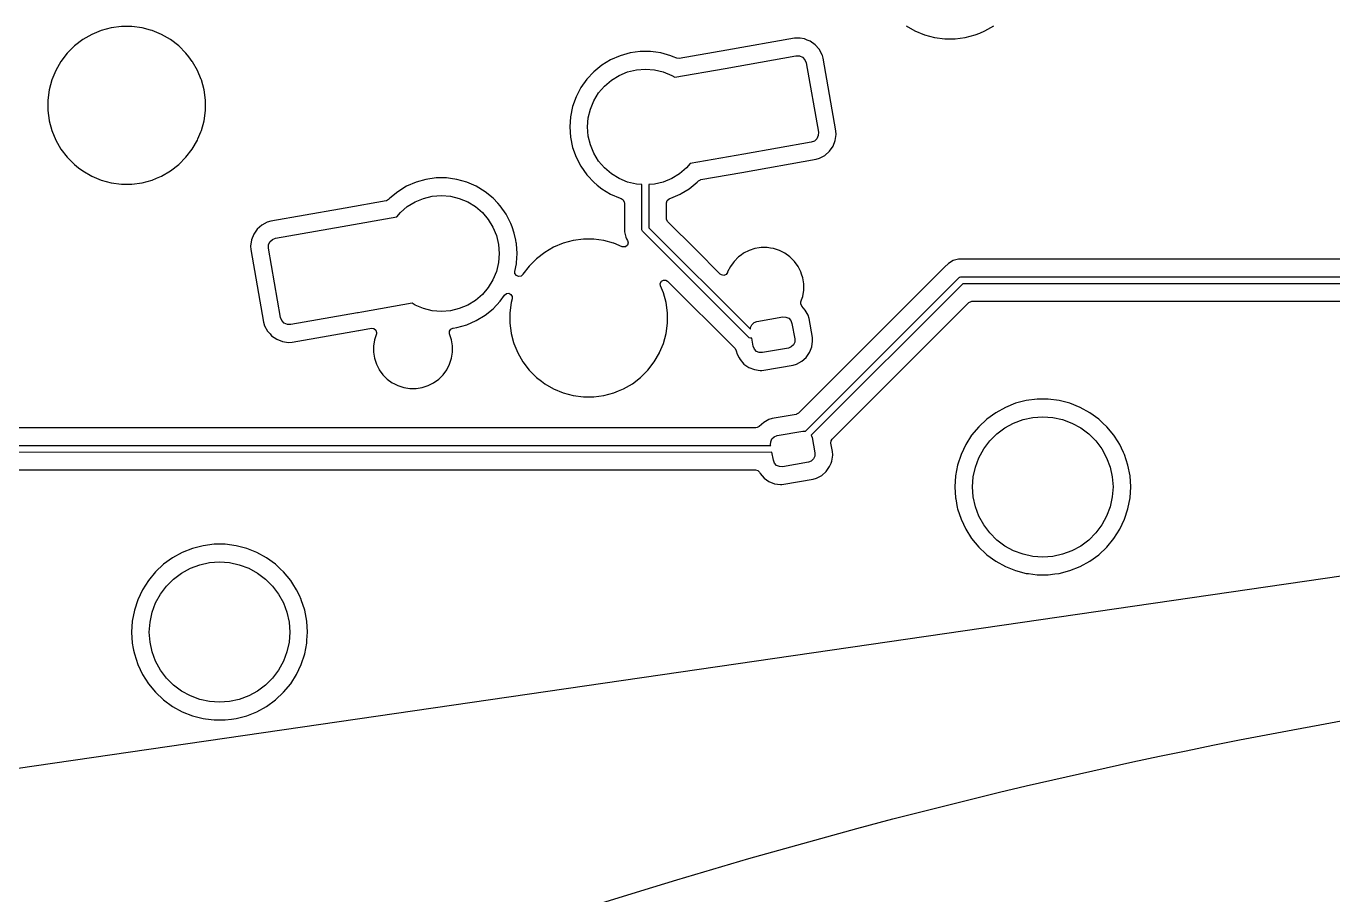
# Model space of a CAD drawing. Header units: millimetres. Extents: x 46 to 4458, y 59 to 1499.
# Drawn here: x 1877.33 to 1914.55, y 823.5 to 848.25 of the extents above; entities that cross this region are included whole.
import ezdxf

# ---------------------------------------------------------------- set-up
doc = ezdxf.new("R2010")
doc.units = ezdxf.units.MM
doc.layers.add('BLACK', color=7, linetype='Continuous')

msp = doc.modelspace()

# ---------------------------------------------------------------- linework, layer by layer
msp.add_spline([(1739.51188, 833.25441), (1780.27787, 825.93719), (1837.10984, 809.83915), (1902.0139, 825.65744), (1950.85196, 832.69492)], degree=3)
at = {"layer": 'BLACK', "linetype": 'Continuous'}
for p, q in [((1879.19281, 848.00776), (1878.93803, 847.86066)), ((1879.19283, 848.00777), (1879.19281, 848.00776)), ((1879.46463, 848.12035), (1879.19283, 848.00777)), ((1879.74883, 848.1965), (1879.46463, 848.12035)), ((1880.04051, 848.2349), (1879.74883, 848.1965)), ((1880.04052, 848.2349), (1880.04051, 848.2349)), ((1880.04051, 848.2349), (1880.04051, 848.2349)), ((1880.33473, 848.2349), (1880.04052, 848.2349)), ((1880.33474, 848.2349), (1880.33473, 848.2349)), ((1880.33473, 848.2349), (1880.33473, 848.2349)), ((1880.62642, 848.1965), (1880.33474, 848.2349)), ((1880.86344, 848.13299), (1880.62642, 848.1965)), ((1880.62642, 848.1965), (1880.62642, 848.1965)), ((1880.62642, 848.1965), (1880.62642, 848.1965)), ((1880.91062, 848.12035), (1880.86344, 848.13299)), ((1881.18242, 848.00777), (1880.91062, 848.12035)), ((1881.18243, 848.00776), (1881.18242, 848.00777)), ((1881.43721, 847.86066), (1881.18243, 848.00776)), ((1902.38877, 848.25534), (1902.64355, 848.10824)), ((1902.64355, 848.10824), (1902.64356, 848.10823)), ((1902.64356, 848.10823), (1902.91536, 847.99565)), ((1902.91536, 847.99565), (1902.91536, 847.99565)), ((1902.91536, 847.99565), (1902.91537, 847.99565)), ((1902.91537, 847.99565), (1903.19956, 847.9195)), ((1904.07716, 847.9195), (1904.36134, 847.99565)), ((1904.36134, 847.99565), (1904.48991, 848.0489)), ((1904.48991, 848.0489), (1904.63315, 848.10823)), ((1904.63315, 848.10823), (1904.63315, 848.10824)), ((1904.63315, 848.10824), (1904.63316, 848.10824)), ((1904.63316, 848.10824), (1904.88795, 848.25534)), ((1878.70461, 847.68155), (1878.49658, 847.47352)), ((1878.93802, 847.86065), (1878.70461, 847.68155)), ((1878.70461, 847.68155), (1878.70461, 847.68155)), ((1878.93803, 847.86066), (1878.93802, 847.86065)), ((1881.43722, 847.86066), (1881.43721, 847.86066)), ((1881.43721, 847.86066), (1881.43721, 847.86066)), ((1881.43723, 847.86065), (1881.43722, 847.86066)), ((1881.67063, 847.68155), (1881.43723, 847.86065)), ((1881.43723, 847.86065), (1881.43723, 847.86065)), ((1881.67064, 847.68155), (1881.67063, 847.68155)), ((1881.87867, 847.47352), (1881.67064, 847.68155)), ((1897.28518, 847.55879), (1895.93109, 847.32002)), ((1897.28519, 847.55879), (1897.28518, 847.55879)), ((1899.21651, 847.89933), (1897.28519, 847.55879)), ((1899.31956, 847.90684), (1899.21651, 847.89933)), ((1899.37081, 847.89933), (1899.31956, 847.90684)), ((1899.31956, 847.90684), (1899.31956, 847.90684)), ((1899.49315, 847.88141), (1899.37081, 847.89933)), ((1899.57683, 847.84817), (1899.49315, 847.88141)), ((1899.65619, 847.81664), (1899.57683, 847.84817)), ((1899.7999, 847.71601), (1899.65619, 847.81664)), ((1899.79991, 847.71601), (1899.7999, 847.71601)), ((1899.91654, 847.58495), (1899.79991, 847.71601)), ((1899.79991, 847.71601), (1899.79991, 847.71601)), ((1899.99981, 847.43053), (1899.91654, 847.58495)), ((1903.19956, 847.9195), (1903.49125, 847.8811)), ((1903.49125, 847.8811), (1903.49126, 847.8811)), ((1903.49126, 847.8811), (1903.78546, 847.8811)), ((1903.78546, 847.8811), (1904.07716, 847.9195)), ((1903.78546, 847.8811), (1903.78546, 847.8811)), ((1878.31746, 847.24009), (1878.17036, 846.98531)), ((1878.31747, 847.24011), (1878.31746, 847.24009)), ((1878.49657, 847.47351), (1878.31747, 847.24011)), ((1878.49658, 847.47352), (1878.49657, 847.47351)), ((1881.87867, 847.47351), (1881.87867, 847.47352)), ((1881.95516, 847.37383), (1881.87867, 847.47351)), ((1882.05778, 847.2401), (1881.95516, 847.37383)), ((1882.06702, 847.22409), (1882.05778, 847.2401)), ((1882.20488, 846.98531), (1882.06702, 847.22409)), ((1893.97405, 847.28616), (1893.72269, 847.1333)), ((1893.97406, 847.28617), (1893.97405, 847.28616)), ((1894.24389, 847.40337), (1893.97406, 847.28617)), ((1894.52717, 847.48274), (1894.24389, 847.40337)), ((1894.52718, 847.48274), (1894.52717, 847.48274)), ((1894.81864, 847.5228), (1894.52718, 847.48274)), ((1895.11283, 847.5228), (1894.81864, 847.5228)), ((1894.81864, 847.5228), (1894.81864, 847.5228)), ((1895.25856, 847.50277), (1895.11283, 847.5228)), ((1895.11283, 847.5228), (1895.11283, 847.5228)), ((1895.40429, 847.48274), (1895.25856, 847.50277)), ((1895.68758, 847.40337), (1895.40429, 847.48274)), ((1895.40429, 847.48274), (1895.40429, 847.48274)), ((1895.40429, 847.48274), (1895.40429, 847.48274)), ((1895.75558, 847.37383), (1895.68758, 847.40337)), ((1895.86022, 847.32838), (1895.75558, 847.37383)), ((1895.86165, 847.32777), (1895.86022, 847.32838)), ((1895.93109, 847.32002), (1895.86165, 847.32777)), ((1897.23531, 847.04177), (1899.25417, 847.39775)), ((1899.25417, 847.39775), (1899.35169, 847.39562)), ((1899.35169, 847.39562), (1899.44098, 847.35634)), ((1899.44098, 847.35634), (1899.50843, 847.28588)), ((1899.50843, 847.28588), (1899.54378, 847.19496)), ((1899.54378, 847.19496), (1899.89108, 845.22535)), ((1899.99981, 847.43052), (1899.99981, 847.43053)), ((1900.00556, 847.41024), (1899.99981, 847.43052)), ((1899.99981, 847.43052), (1899.99981, 847.43052)), ((1900.02799, 847.33112), (1900.00556, 847.41024)), ((1900.39266, 845.26301), (1900.02799, 847.33112)), ((1878.17036, 846.9853), (1878.05777, 846.7135)), ((1878.17036, 846.98531), (1878.17036, 846.9853)), ((1882.20489, 846.9853), (1882.20488, 846.98531)), ((1882.31322, 846.72375), (1882.20489, 846.9853)), ((1893.49448, 846.94764), (1893.29367, 846.73263)), ((1893.72269, 847.1333), (1893.49448, 846.94764)), ((1893.99589, 846.70718), (1894.21665, 846.84246)), ((1894.21665, 846.84246), (1894.45586, 846.94155)), ((1894.45586, 846.94155), (1894.70762, 847.00199)), ((1894.70762, 847.00199), (1894.96573, 847.0223)), ((1894.96573, 847.0223), (1895.22385, 847.00199)), ((1895.22385, 847.00199), (1895.47561, 846.94155)), ((1895.47561, 846.94155), (1895.71482, 846.84246)), ((1895.71482, 846.84246), (1895.802, 846.78904)), ((1895.802, 846.78904), (1897.23531, 847.04177)), ((1897.23531, 847.04177), (1897.23531, 847.04177)), ((1878.05777, 846.7135), (1877.98162, 846.4293)), ((1882.31747, 846.71349), (1882.31322, 846.72375)), ((1882.39362, 846.4293), (1882.31747, 846.71349)), ((1893.12401, 846.49228), (1892.98866, 846.23107)), ((1893.12402, 846.49229), (1893.12401, 846.49228)), ((1893.29367, 846.73263), (1893.12402, 846.49229)), ((1893.63086, 846.34215), (1893.79901, 846.53903)), ((1893.79901, 846.53903), (1893.99589, 846.70718)), ((1877.98162, 846.4293), (1877.94322, 846.13762)), ((1877.94322, 846.13762), (1877.94322, 846.1376)), ((1877.94322, 846.1376), (1877.94322, 845.8434)), ((1882.43202, 846.13761), (1882.39362, 846.4293)), ((1882.43202, 845.8434), (1882.43202, 846.13761)), ((1892.98866, 846.23107), (1892.89014, 845.95386)), ((1893.39649, 845.88218), (1893.49557, 846.12139)), ((1893.49557, 846.12139), (1893.63086, 846.34215)), ((1877.94322, 845.8434), (1877.94322, 845.84339)), ((1877.94322, 845.84339), (1877.98116, 845.55521)), ((1882.39362, 845.5517), (1882.43202, 845.8434)), ((1892.89014, 845.95385), (1892.83029, 845.66582)), ((1892.89014, 845.95386), (1892.89014, 845.95385)), ((1893.33605, 845.63042), (1893.39649, 845.88218)), ((1877.98116, 845.55521), (1877.98162, 845.5517)), ((1877.98162, 845.5517), (1878.05629, 845.27305)), ((1882.31747, 845.26751), (1882.39362, 845.5517)), ((1892.83029, 845.66581), (1892.81021, 845.3723)), ((1892.81021, 845.3723), (1892.83029, 845.07879)), ((1892.83029, 845.66582), (1892.83029, 845.66581)), ((1893.31573, 845.3723), (1893.33605, 845.63042)), ((1893.33605, 845.11419), (1893.31573, 845.3723)), ((1878.05629, 845.27305), (1878.05777, 845.26751)), ((1878.05777, 845.26751), (1878.17036, 844.99571)), ((1878.17036, 844.99571), (1878.17036, 844.99569)), ((1878.17036, 844.99569), (1878.31746, 844.74091)), ((1882.05778, 844.7409), (1882.20488, 844.9957)), ((1882.20488, 844.9957), (1882.21929, 845.03047)), ((1882.21929, 845.03047), (1882.30374, 845.23435)), ((1882.30374, 845.23435), (1882.31747, 845.26751)), ((1892.83029, 845.07879), (1892.83029, 845.07879)), ((1892.83029, 845.07879), (1892.89014, 844.79076)), ((1893.39649, 844.86242), (1893.33605, 845.11419)), ((1899.7792, 844.97109), (1899.68829, 844.93573)), ((1899.84967, 845.03854), (1899.7792, 844.97109)), ((1899.88895, 845.12783), (1899.84967, 845.03854)), ((1899.89108, 845.22535), (1899.88895, 845.12783)), ((1900.30997, 844.82332), (1900.37474, 844.98637)), ((1900.37474, 844.98637), (1900.40017, 845.15996)), ((1900.40017, 845.15996), (1900.39266, 845.26301)), ((1878.31746, 844.74091), (1878.31747, 844.7409)), ((1878.31747, 844.7409), (1878.49657, 844.50749)), ((1881.87867, 844.50749), (1882.05778, 844.7409)), ((1892.89014, 844.79076), (1892.89014, 844.79074)), ((1892.89014, 844.79074), (1892.98866, 844.51354)), ((1893.49557, 844.62322), (1893.39649, 844.86242)), ((1893.63086, 844.40246), (1893.49557, 844.62322)), ((1897.76792, 844.59712), (1896.2362, 844.32704)), ((1899.68829, 844.93573), (1897.76791, 844.59712)), ((1897.76791, 844.59712), (1897.76792, 844.59712)), ((1900.07828, 844.56298), (1900.20934, 844.67961)), ((1900.20934, 844.67961), (1900.30997, 844.82332)), ((1878.49657, 844.50749), (1878.49658, 844.50749)), ((1878.49658, 844.50749), (1878.70461, 844.29946)), ((1878.70461, 844.29946), (1878.70461, 844.29945)), ((1878.70461, 844.29945), (1878.81874, 844.21187)), ((1878.81874, 844.21187), (1878.93803, 844.12035)), ((1881.43722, 844.12035), (1881.67063, 844.29945)), ((1881.67063, 844.29945), (1881.87867, 844.50749)), ((1892.98866, 844.51354), (1892.98866, 844.51354)), ((1892.98866, 844.51354), (1892.9918, 844.50749)), ((1892.9918, 844.50749), (1893.12401, 844.25233)), ((1893.12401, 844.25233), (1893.12402, 844.25232)), ((1893.12402, 844.25232), (1893.29367, 844.01198)), ((1893.79901, 844.20558), (1893.63086, 844.40246)), ((1893.99589, 844.03742), (1893.79901, 844.20558)), ((1896.13246, 844.20558), (1895.93558, 844.03742)), ((1896.2362, 844.32704), (1896.13246, 844.20558)), ((1897.7071, 844.07817), (1899.82445, 844.45152)), ((1899.82445, 844.45152), (1899.92385, 844.47971)), ((1899.92385, 844.47971), (1900.07828, 844.56298)), ((1878.93803, 844.12035), (1878.93803, 844.12034)), ((1878.93803, 844.12034), (1879.19281, 843.97324)), ((1879.19281, 843.97324), (1879.19283, 843.97324)), ((1879.19283, 843.97324), (1879.46463, 843.86065)), ((1879.46463, 843.86065), (1879.46463, 843.86065)), ((1879.46463, 843.86065), (1879.46464, 843.86065)), ((1879.46464, 843.86065), (1879.74882, 843.7845)), ((1880.62642, 843.7845), (1880.91061, 843.86065)), ((1880.91061, 843.86065), (1881.03917, 843.9139)), ((1881.03917, 843.9139), (1881.18242, 843.97324)), ((1881.18242, 843.97324), (1881.18242, 843.97324)), ((1881.18242, 843.97324), (1881.18243, 843.97324)), ((1881.18243, 843.97324), (1881.43722, 844.12035)), ((1888.71471, 843.87866), (1888.43143, 843.79929)), ((1888.71472, 843.87866), (1888.71471, 843.87866)), ((1889.00617, 843.91872), (1888.71472, 843.87866)), ((1889.30037, 843.91872), (1889.00617, 843.91872)), ((1889.00617, 843.91872), (1889.00617, 843.91872)), ((1889.41048, 843.90359), (1889.30037, 843.91872)), ((1889.30037, 843.91872), (1889.30037, 843.91872)), ((1889.59183, 843.87866), (1889.41048, 843.90359)), ((1889.87512, 843.79929), (1889.59183, 843.87866)), ((1889.59183, 843.87866), (1889.59183, 843.87866)), ((1889.59183, 843.87866), (1889.59183, 843.87866)), ((1893.29367, 844.01198), (1893.31215, 843.99219)), ((1893.31215, 843.99219), (1893.4923, 843.79929)), ((1894.21665, 843.90214), (1893.99589, 844.03742)), ((1894.45586, 843.80306), (1894.21665, 843.90214)), ((1895.71482, 843.90214), (1895.47561, 843.80306)), ((1895.93558, 844.03742), (1895.71482, 843.90214)), ((1896.43699, 843.79697), (1896.47273, 843.83523)), ((1896.47273, 843.83523), (1896.53287, 843.87078)), ((1896.53287, 843.87078), (1896.5418, 843.8727)), ((1896.5418, 843.8727), (1897.70709, 844.07817)), ((1897.70709, 844.07817), (1897.7071, 844.07817)), ((1879.74882, 843.7845), (1880.04052, 843.7461)), ((1880.04052, 843.7461), (1880.04052, 843.7461)), ((1880.04052, 843.7461), (1880.33472, 843.7461)), ((1880.33472, 843.7461), (1880.33473, 843.7461)), ((1880.33473, 843.7461), (1880.62642, 843.7845)), ((1887.91023, 843.52923), (1887.68202, 843.34357)), ((1888.16159, 843.68209), (1887.91023, 843.52923)), ((1888.1616, 843.68209), (1888.16159, 843.68209)), ((1888.43143, 843.79929), (1888.1616, 843.68209)), ((1890.14495, 843.68209), (1889.87512, 843.79929)), ((1890.39632, 843.52923), (1890.14495, 843.68209)), ((1890.14495, 843.68209), (1890.14495, 843.68209)), ((1890.62453, 843.34356), (1890.39632, 843.52923)), ((1893.4923, 843.79929), (1893.49448, 843.79696)), ((1893.49448, 843.79696), (1893.59273, 843.71703)), ((1893.59273, 843.71703), (1893.72269, 843.6113)), ((1893.72269, 843.6113), (1893.72269, 843.6113)), ((1893.72269, 843.6113), (1893.72269, 843.6113)), ((1893.72269, 843.6113), (1893.97405, 843.45844)), ((1893.97405, 843.45844), (1893.97406, 843.45844)), ((1893.97406, 843.45844), (1894.24389, 843.34124)), ((1894.70762, 843.74262), (1894.45586, 843.80306)), ((1894.86681, 843.73009), (1894.70762, 843.74262)), ((1894.86766, 842.44217), (1894.86681, 843.73009)), ((1895.22385, 843.74262), (1895.0649, 843.73011)), ((1895.0649, 843.73011), (1895.06571, 842.50045)), ((1895.47561, 843.80306), (1895.22385, 843.74262)), ((1895.68758, 843.34124), (1895.95741, 843.45844)), ((1895.95741, 843.45844), (1895.98046, 843.47246)), ((1895.95741, 843.45844), (1895.95741, 843.45844)), ((1895.98046, 843.47246), (1896.20878, 843.6113)), ((1896.20878, 843.6113), (1896.43699, 843.79697)), ((1887.57719, 843.26782), (1886.41345, 843.06262)), ((1887.58614, 843.26974), (1887.57719, 843.26782)), ((1887.64628, 843.3053), (1887.58614, 843.26974)), ((1887.68201, 843.34356), (1887.64628, 843.3053)), ((1887.68202, 843.34357), (1887.68201, 843.34356)), ((1887.98655, 842.93495), (1888.18343, 843.1031)), ((1888.18343, 843.1031), (1888.40419, 843.23839)), ((1888.40419, 843.23839), (1888.64339, 843.33747)), ((1888.64339, 843.33747), (1888.89515, 843.39791)), ((1888.89515, 843.39791), (1889.15327, 843.41822)), ((1889.15327, 843.41822), (1889.41139, 843.39791)), ((1889.41139, 843.39791), (1889.66315, 843.33747)), ((1889.66315, 843.33747), (1889.90236, 843.23839)), ((1889.90236, 843.23839), (1890.12312, 843.1031)), ((1890.12312, 843.1031), (1890.32, 842.93495)), ((1890.7584, 843.20022), (1890.62453, 843.34356)), ((1890.62453, 843.34356), (1890.62453, 843.34356)), ((1890.62453, 843.34356), (1890.62453, 843.34356)), ((1890.82534, 843.12855), (1890.7584, 843.20022)), ((1890.99499, 842.88821), (1890.82534, 843.12855)), ((1894.24389, 843.34124), (1894.27469, 843.33261)), ((1894.27469, 843.33261), (1894.33393, 843.29557)), ((1894.33393, 843.29557), (1894.36374, 843.23238)), ((1894.36374, 843.23238), (1894.36523, 843.21321)), ((1894.36523, 843.21321), (1894.36523, 842.54835)), ((1895.56623, 843.21321), (1895.58592, 843.28024)), ((1895.56623, 842.76178), (1895.56623, 843.21321)), ((1895.58592, 843.28024), (1895.63872, 843.326)), ((1895.63872, 843.326), (1895.65678, 843.33261)), ((1895.65678, 843.33261), (1895.68758, 843.34124)), ((1895.68758, 843.34124), (1895.68758, 843.34124)), ((1886.24916, 843.03365), (1884.29456, 842.68901)), ((1886.41191, 843.06235), (1886.24916, 843.03365)), ((1886.32647, 842.53907), (1887.88281, 842.81349)), ((1886.41344, 843.06262), (1886.41191, 843.06235)), ((1886.41191, 843.06235), (1886.41191, 843.06235)), ((1886.41345, 843.06262), (1886.41344, 843.06262)), ((1887.88281, 842.81349), (1887.98655, 842.93495)), ((1890.32, 842.93495), (1890.48815, 842.73807)), ((1890.48815, 842.73807), (1890.62343, 842.51731)), ((1890.99499, 842.8882), (1890.99499, 842.88821)), ((1891.13034, 842.62699), (1890.99499, 842.8882)), ((1890.99499, 842.8882), (1890.99499, 842.8882)), ((1895.56907, 842.73542), (1895.56623, 842.76178)), ((1895.60255, 842.67409), (1895.56907, 842.73542)), ((1883.90967, 842.46092), (1883.80904, 842.31721)), ((1884.04072, 842.57755), (1883.90967, 842.46092)), ((1883.90967, 842.46092), (1883.90967, 842.46092)), ((1884.04073, 842.57755), (1884.04072, 842.57755)), ((1884.04072, 842.57755), (1884.04072, 842.57755)), ((1884.19515, 842.66082), (1884.04073, 842.57755)), ((1884.04073, 842.57755), (1884.04073, 842.57755)), ((1884.19516, 842.66082), (1884.19515, 842.66082)), ((1884.19515, 842.66082), (1884.19515, 842.66082)), ((1884.29456, 842.68901), (1884.19516, 842.66082)), ((1884.29456, 842.68901), (1884.29456, 842.68901)), ((1884.43072, 842.20479), (1886.32647, 842.53907)), ((1890.62343, 842.51731), (1890.72251, 842.2781)), ((1891.167, 842.52384), (1891.13034, 842.62699)), ((1891.22886, 842.34978), (1891.167, 842.52384)), ((1891.22887, 842.34977), (1891.22886, 842.34978)), ((1891.27094, 842.14731), (1891.22887, 842.34977)), ((1894.36523, 842.54835), (1894.36523, 842.54833)), ((1894.36523, 842.54833), (1894.36523, 842.38262)), ((1894.36523, 842.38262), (1894.36523, 842.38262)), ((1894.36523, 842.38262), (1894.40616, 842.22989)), ((1894.88259, 842.40612), (1894.86766, 842.44217)), ((1894.89502, 842.39097), (1894.88259, 842.40612)), ((1897.92034, 839.36836), (1894.89502, 842.39097)), ((1895.06571, 842.50045), (1897.95983, 839.60892)), ((1896.39913, 841.87752), (1895.60255, 842.67409)), ((1883.74427, 842.15416), (1883.71884, 841.98057)), ((1883.71884, 841.98057), (1883.72635, 841.87752)), ((1883.80904, 842.3172), (1883.74427, 842.15416)), ((1883.80904, 842.31721), (1883.80904, 842.3172)), ((1884.22793, 841.91518), (1884.23005, 842.0127)), ((1884.23005, 842.0127), (1884.26934, 842.10199)), ((1884.26934, 842.10199), (1884.3398, 842.16944)), ((1884.3398, 842.16944), (1884.43072, 842.20479)), ((1890.72251, 842.2781), (1890.78296, 842.02634)), ((1890.78296, 842.02634), (1890.80327, 841.76822)), ((1891.28711, 842.06946), (1891.27094, 842.14731)), ((1891.28872, 842.06174), (1891.28711, 842.06946)), ((1891.29, 842.04295), (1891.28872, 842.06174)), ((1891.28872, 842.06174), (1891.28872, 842.06174)), ((1891.3088, 841.76822), (1891.29, 842.04295)), ((1892.62346, 842.05826), (1892.35166, 841.94568)), ((1892.90766, 842.13441), (1892.62346, 842.05826)), ((1893.19934, 842.17281), (1892.90766, 842.13441)), ((1893.19935, 842.17281), (1893.19934, 842.17281)), ((1893.19934, 842.17281), (1893.19934, 842.17281)), ((1893.49356, 842.17281), (1893.19935, 842.17281)), ((1893.49357, 842.17281), (1893.49356, 842.17281)), ((1893.78525, 842.13441), (1893.49357, 842.17281)), ((1893.49357, 842.17281), (1893.49357, 842.17281)), ((1893.78526, 842.13441), (1893.78525, 842.13441)), ((1893.78525, 842.13441), (1893.78525, 842.13441)), ((1894.05648, 842.06174), (1893.78526, 842.13441)), ((1894.06945, 842.05826), (1894.05648, 842.06174)), ((1894.30474, 841.9608), (1894.06945, 842.05826)), ((1894.4532, 842.00343), (1894.39828, 841.96024)), ((1894.40616, 842.22989), (1894.40616, 842.22989)), ((1894.40616, 842.22989), (1894.42983, 842.18889)), ((1894.42983, 842.18889), (1894.45958, 842.13736)), ((1894.47605, 842.06946), (1894.4532, 842.00343)), ((1894.45958, 842.13736), (1894.47605, 842.06946)), ((1883.72635, 841.87752), (1884.09101, 839.80941)), ((1884.57522, 839.94556), (1884.22793, 841.91518)), ((1890.80327, 841.76822), (1890.78296, 841.51011)), ((1891.29073, 841.50407), (1891.3088, 841.76822)), ((1891.86344, 841.61946), (1891.65541, 841.41143)), ((1891.86345, 841.61946), (1891.86344, 841.61946)), ((1892.09685, 841.79856), (1891.86345, 841.61946)), ((1892.09687, 841.79857), (1892.09685, 841.79856)), ((1892.35164, 841.94567), (1892.09687, 841.79857)), ((1892.35166, 841.94568), (1892.35164, 841.94567)), ((1894.32873, 841.9536), (1894.30474, 841.9608)), ((1894.39828, 841.96024), (1894.32873, 841.9536)), ((1897.09641, 841.18024), (1896.39913, 841.87752)), ((1897.61606, 841.66903), (1897.4908, 841.54376)), ((1897.68887, 841.72192), (1897.61606, 841.66903)), ((1897.61606, 841.66903), (1897.61606, 841.66903)), ((1897.61606, 841.66903), (1897.61606, 841.66903)), ((1897.75939, 841.77316), (1897.68887, 841.72192)), ((1897.91724, 841.85359), (1897.75939, 841.77316)), ((1898.08572, 841.90833), (1897.91724, 841.85359)), ((1897.91724, 841.85359), (1897.91724, 841.85359)), ((1898.20237, 841.92681), (1898.08572, 841.90833)), ((1898.2607, 841.93605), (1898.20237, 841.92681)), ((1898.43786, 841.93605), (1898.2607, 841.93605)), ((1898.52535, 841.92219), (1898.43786, 841.93605)), ((1898.61283, 841.90833), (1898.52535, 841.92219)), ((1898.78132, 841.85359), (1898.61283, 841.90833)), ((1898.93917, 841.77316), (1898.78132, 841.85359)), ((1898.78132, 841.85359), (1898.78132, 841.85359)), ((1899.08249, 841.66903), (1898.93917, 841.77316)), ((1899.20776, 841.54376), (1899.08249, 841.66903)), ((1903.8464, 841.59561), (1903.81215, 841.58643)), ((1903.88732, 841.60658), (1903.8464, 841.59561)), ((1903.8464, 841.59561), (1903.8464, 841.59561)), ((1933.94148, 841.60658), (1903.88732, 841.60658)), ((1890.72251, 841.25835), (1890.62343, 841.01914)), ((1890.78296, 841.51011), (1890.72251, 841.25835)), ((1891.24389, 841.25897), (1891.28872, 841.47471)), ((1891.24811, 841.19319), (1891.24389, 841.25897)), ((1891.28872, 841.47471), (1891.29073, 841.50407)), ((1891.6554, 841.41142), (1891.47631, 841.17802)), ((1891.65541, 841.41143), (1891.6554, 841.41142)), ((1897.30202, 841.2296), (1897.26258, 841.17193)), ((1897.30624, 841.24259), (1897.30202, 841.2296)), ((1897.38666, 841.40044), (1897.30624, 841.24259)), ((1897.46196, 841.50407), (1897.38666, 841.40044)), ((1897.4908, 841.54376), (1897.46196, 841.50407)), ((1897.4908, 841.54376), (1897.4908, 841.54376)), ((1897.4908, 841.54376), (1897.4908, 841.54376)), ((1899.31189, 841.40044), (1899.20776, 841.54376)), ((1899.35134, 841.32302), (1899.31189, 841.40044)), ((1903.48586, 841.37479), (1899.33034, 837.21927)), ((1899.39232, 841.24259), (1899.35134, 841.32302)), ((1899.4133, 841.17801), (1899.39232, 841.24259)), ((1899.39232, 841.24259), (1899.39232, 841.24259)), ((1903.59766, 841.4866), (1903.48586, 841.37479)), ((1903.59767, 841.4866), (1903.59766, 841.4866)), ((1903.73459, 841.56565), (1903.59767, 841.4866)), ((1903.7346, 841.56565), (1903.73459, 841.56565)), ((1903.81215, 841.58643), (1903.7346, 841.56565)), ((1890.62343, 841.01914), (1890.48815, 840.79838)), ((1891.28864, 841.13627), (1891.24811, 841.19319)), ((1891.3535, 841.1103), (1891.28864, 841.13627)), ((1891.42211, 841.12352), (1891.3535, 841.1103)), ((1891.47268, 841.17174), (1891.42211, 841.12352)), ((1891.47629, 841.178), (1891.47268, 841.17174)), ((1891.47631, 841.17802), (1891.47629, 841.178)), ((1895.38887, 840.91393), (1895.42014, 840.97641)), ((1895.39633, 840.84447), (1895.38887, 840.91393)), ((1895.42014, 840.97641), (1895.48023, 841.01207)), ((1895.48023, 841.01207), (1895.55006, 841.00957)), ((1895.55006, 841.00957), (1895.59858, 840.9796)), ((1895.59858, 840.9796), (1897.5176, 839.06058)), ((1897.12937, 841.15665), (1897.09641, 841.18024)), ((1897.19822, 841.14473), (1897.12937, 841.15665)), ((1897.26258, 841.17193), (1897.19822, 841.14473)), ((1899.44706, 841.0741), (1899.4133, 841.17801)), ((1899.47478, 840.89912), (1899.44706, 841.0741)), ((1899.47478, 840.72197), (1899.47478, 840.89912)), ((1899.52961, 836.70826), (1903.89567, 841.07679)), ((1904.00511, 840.90608), (1899.69, 836.58853)), ((1903.89567, 841.07679), (1903.91082, 841.08922)), ((1903.91082, 841.08922), (1903.92138, 841.0936)), ((1903.92138, 841.0936), (1903.94687, 841.10416)), ((1903.94687, 841.10416), (1934.38001, 841.10604)), ((1934.40083, 840.90796), (1904.00511, 840.90608)), ((1890.32, 840.6015), (1890.12312, 840.43335)), ((1890.48815, 840.79838), (1890.32, 840.6015)), ((1890.82534, 840.4079), (1890.94975, 840.58415)), ((1890.94975, 840.58415), (1891.00449, 840.62757)), ((1891.00449, 840.62757), (1891.07401, 840.63449)), ((1891.07401, 840.63449), (1891.13625, 840.60274)), ((1891.13625, 840.60274), (1891.17143, 840.54237)), ((1891.17082, 840.48055), (1891.14046, 840.36721)), ((1891.17143, 840.54237), (1891.17082, 840.48055)), ((1895.47631, 840.6514), (1895.39633, 840.84447)), ((1895.55245, 840.36721), (1895.47631, 840.6514)), ((1899.41581, 840.45079), (1899.44706, 840.54699)), ((1899.44706, 840.54699), (1899.47478, 840.72197)), ((1888.31701, 840.35149), (1886.88369, 840.09875)), ((1888.40419, 840.29806), (1888.31701, 840.35149)), ((1888.64339, 840.19898), (1888.40419, 840.29806)), ((1888.89515, 840.13854), (1888.64339, 840.19898)), ((1889.15327, 840.11822), (1888.89515, 840.13854)), ((1889.41139, 840.13854), (1889.15327, 840.11822)), ((1889.66315, 840.19898), (1889.41139, 840.13854)), ((1889.90236, 840.29806), (1889.66315, 840.19898)), ((1890.12312, 840.43335), (1889.90236, 840.29806)), ((1890.39632, 840.00723), (1890.62453, 840.19289)), ((1890.62453, 840.19289), (1890.82534, 840.4079)), ((1891.14046, 840.36721), (1891.10206, 840.07553)), ((1891.14046, 840.36721), (1891.14046, 840.36721)), ((1895.59086, 840.07552), (1895.55245, 840.36721)), ((1899.39053, 840.32944), (1899.39509, 840.38703)), ((1899.42039, 840.26628), (1899.39053, 840.32944)), ((1899.39509, 840.38703), (1899.41581, 840.45079)), ((1899.51749, 840.15717), (1899.42039, 840.26628)), ((1899.59798, 840.00789), (1899.51749, 840.15717)), ((1900.28486, 836.47532), (1904.1788, 840.36926)), ((1904.1788, 840.36926), (1904.24012, 840.40274)), ((1904.24012, 840.40274), (1904.26648, 840.40558)), ((1904.26648, 840.40558), (1933.92751, 840.40558)), ((1884.09101, 839.80941), (1884.09101, 839.8094)), ((1884.09101, 839.8094), (1884.1192, 839.71001)), ((1884.61058, 839.85465), (1884.57522, 839.94556)), ((1884.67803, 839.78419), (1884.61058, 839.85465)), ((1884.76731, 839.7449), (1884.67803, 839.78419)), ((1884.86484, 839.74277), (1884.76731, 839.7449)), ((1886.76059, 840.07705), (1884.86484, 839.74277)), ((1886.77993, 840.08046), (1886.76059, 840.07705)), ((1886.88369, 840.09875), (1886.77993, 840.08046)), ((1886.88369, 840.09875), (1886.88369, 840.09875)), ((1889.59183, 839.65778), (1889.87511, 839.73716)), ((1889.87511, 839.73716), (1890.14495, 839.85437)), ((1890.14495, 839.85437), (1890.39632, 840.00723)), ((1891.10206, 840.07553), (1891.10206, 840.07551)), ((1891.10206, 840.07551), (1891.10206, 839.78131)), ((1891.10206, 839.78131), (1891.10206, 839.7813)), ((1891.10206, 839.7813), (1891.13894, 839.50112)), ((1895.55245, 839.48961), (1895.59086, 839.78131)), ((1895.59086, 839.78131), (1895.59086, 840.07552)), ((1897.96087, 839.65667), (1897.99623, 839.73703)), ((1897.99623, 839.73703), (1898.05965, 839.79774)), ((1898.05965, 839.79774), (1898.14147, 839.82956)), ((1898.14147, 839.82956), (1898.88007, 839.95979)), ((1898.88007, 839.95979), (1898.96784, 839.95788)), ((1898.96784, 839.95788), (1899.0482, 839.92252)), ((1899.0482, 839.92252), (1899.10891, 839.8591)), ((1899.10891, 839.8591), (1899.14073, 839.77728)), ((1899.14073, 839.77728), (1899.21887, 839.33412)), ((1899.62523, 839.9118), (1899.59798, 840.00789)), ((1899.72016, 839.37342), (1899.62523, 839.9118)), ((1884.1192, 839.71001), (1884.1192, 839.71)), ((1884.1192, 839.71), (1884.1192, 839.71)), ((1884.1192, 839.71), (1884.20247, 839.55558)), ((1884.20247, 839.55558), (1884.27293, 839.47639)), ((1884.27293, 839.47639), (1884.3191, 839.42451)), ((1884.3191, 839.42451), (1884.46281, 839.32389)), ((1884.9025, 839.24119), (1886.79503, 839.5749)), ((1886.79503, 839.5749), (1886.79504, 839.5749)), ((1886.79504, 839.5749), (1886.80035, 839.57584)), ((1886.80035, 839.57584), (1886.80036, 839.57584)), ((1886.80036, 839.57584), (1887.16137, 839.63949)), ((1887.16137, 839.63949), (1887.2308, 839.63175)), ((1887.2308, 839.63175), (1887.28503, 839.58769)), ((1887.30083, 839.47906), (1887.24585, 839.30984)), ((1887.28503, 839.58769), (1887.30684, 839.52131)), ((1887.30684, 839.52131), (1887.30083, 839.47906)), ((1889.38344, 839.55198), (1889.41952, 839.61182)), ((1889.38543, 839.48214), (1889.38344, 839.55198)), ((1889.38667, 839.47832), (1889.38543, 839.48214)), ((1889.44142, 839.30983), (1889.38667, 839.47832)), ((1889.38667, 839.47832), (1889.38667, 839.47832)), ((1889.41952, 839.61182), (1889.48222, 839.64264)), ((1889.48222, 839.64264), (1889.48646, 839.6433)), ((1889.48646, 839.6433), (1889.59183, 839.65778)), ((1891.13894, 839.50112), (1891.14046, 839.48961)), ((1891.14046, 839.48961), (1891.20903, 839.23369)), ((1895.47631, 839.20543), (1895.55245, 839.48961)), ((1897.95639, 839.35343), (1897.92034, 839.36836)), ((1897.95983, 839.60892), (1897.96087, 839.65667)), ((1899.72016, 839.37341), (1899.72016, 839.37342)), ((1899.72188, 839.34984), (1899.72016, 839.37341)), ((1884.46281, 839.32389), (1884.62585, 839.25912)), ((1884.62585, 839.25912), (1884.62586, 839.25912)), ((1884.62586, 839.25912), (1884.62586, 839.25911)), ((1884.62586, 839.25911), (1884.79945, 839.23369)), ((1884.79945, 839.23369), (1884.9025, 839.24119)), ((1887.22558, 839.18189), (1887.21813, 839.13486)), ((1887.21813, 839.13486), (1887.21813, 838.9577)), ((1887.24585, 839.30984), (1887.22558, 839.18189)), ((1889.46913, 839.13486), (1889.44142, 839.30983)), ((1889.46913, 838.9577), (1889.46913, 839.13486)), ((1891.20903, 839.23369), (1891.21661, 839.20542)), ((1891.21661, 839.20542), (1891.32919, 838.93362)), ((1895.36984, 838.94838), (1895.4763, 839.20542)), ((1895.4763, 839.20542), (1895.47631, 839.20543)), ((1895.4763, 839.20542), (1895.4763, 839.20542)), ((1897.5176, 839.06058), (1897.55108, 838.99925)), ((1897.55108, 838.99925), (1897.55203, 838.99443)), ((1897.55203, 838.99443), (1897.5526, 838.99122)), ((1897.5526, 838.99122), (1897.5526, 838.99122)), ((1897.5526, 838.99122), (1897.57985, 838.89513)), ((1897.9759, 839.35151), (1897.95639, 839.35343)), ((1897.99728, 839.35158), (1897.9759, 839.35151)), ((1898.0371, 839.12574), (1897.99728, 839.35158)), ((1898.06892, 839.04392), (1898.0371, 839.12574)), ((1898.12963, 838.9805), (1898.06892, 839.04392)), ((1899.03636, 839.07347), (1898.29775, 838.94323)), ((1899.11818, 839.10528), (1899.03636, 839.07347)), ((1899.1816, 839.16599), (1899.11818, 839.10528)), ((1899.21695, 839.24635), (1899.1816, 839.16599)), ((1899.21887, 839.33412), (1899.21695, 839.24635)), ((1899.64023, 838.94839), (1899.66765, 839.01743)), ((1899.66765, 839.01743), (1899.70284, 839.106)), ((1899.70284, 839.106), (1899.72742, 839.2738)), ((1899.72742, 839.2738), (1899.72188, 839.34984)), ((1887.21813, 838.9577), (1887.21896, 838.95249)), ((1887.21896, 838.95249), (1887.24585, 838.78272)), ((1887.24585, 838.78272), (1887.30059, 838.61424)), ((1889.38667, 838.61424), (1889.44142, 838.78272)), ((1889.44142, 838.78272), (1889.46913, 838.9577)), ((1891.32919, 838.93362), (1891.3292, 838.9336)), ((1891.3292, 838.9336), (1891.4763, 838.67882)), ((1891.4763, 838.67882), (1891.47631, 838.67881)), ((1891.47631, 838.67881), (1891.6554, 838.4454)), ((1895.03751, 838.4454), (1895.21661, 838.67882)), ((1895.21661, 838.67882), (1895.36372, 838.93361)), ((1895.36372, 838.93361), (1895.36984, 838.94838)), ((1897.57985, 838.89513), (1897.57985, 838.89513)), ((1897.57985, 838.89513), (1897.57985, 838.89513)), ((1897.57985, 838.89513), (1897.63343, 838.79576)), ((1897.63343, 838.79576), (1897.66034, 838.74585)), ((1897.66034, 838.74585), (1897.77309, 838.61916)), ((1897.77309, 838.61916), (1897.77309, 838.61916)), ((1897.77309, 838.61916), (1897.91201, 838.52188)), ((1898.20998, 838.94514), (1898.12963, 838.9805)), ((1898.29775, 838.94323), (1898.20998, 838.94514)), ((1899.17088, 838.58897), (1899.26697, 838.61622)), ((1899.26697, 838.61622), (1899.41625, 838.69671)), ((1899.41625, 838.69671), (1899.54294, 838.80945)), ((1899.54294, 838.80945), (1899.64022, 838.94838)), ((1899.64022, 838.94838), (1899.64022, 838.94839)), ((1899.64022, 838.94839), (1899.64023, 838.94839)), ((1887.30059, 838.61424), (1887.30059, 838.61424)), ((1887.30059, 838.61424), (1887.37932, 838.45973)), ((1887.37932, 838.45973), (1887.38102, 838.45639)), ((1887.38102, 838.45639), (1887.48515, 838.31307)), ((1887.48515, 838.31307), (1887.61042, 838.1878)), ((1889.07685, 838.1878), (1889.20212, 838.31307)), ((1889.20212, 838.31307), (1889.30625, 838.45639)), ((1889.30625, 838.45639), (1889.38667, 838.61424)), ((1891.6554, 838.4454), (1891.65541, 838.4454)), ((1891.65541, 838.4454), (1891.86344, 838.23737)), ((1894.82947, 838.23736), (1895.03751, 838.4454)), ((1897.91201, 838.52188), (1897.91202, 838.52188)), ((1897.91202, 838.52188), (1898.06963, 838.45926)), ((1898.06963, 838.45926), (1898.23744, 838.43468)), ((1898.23744, 838.43468), (1898.28125, 838.43787)), ((1898.23744, 838.43468), (1898.23744, 838.43468)), ((1898.23744, 838.43468), (1898.23744, 838.43468)), ((1898.28125, 838.43787), (1898.33705, 838.44194)), ((1898.33705, 838.44194), (1899.17088, 838.58897)), ((1951.75979, 837.94995), (1855.04518, 823.88813)), ((1887.61042, 838.1878), (1887.75374, 838.08367)), ((1887.75374, 838.08367), (1887.80056, 838.05981)), ((1887.80056, 838.05981), (1887.91159, 838.00324)), ((1887.91159, 838.00324), (1887.91159, 838.00324)), ((1887.91159, 838.00324), (1887.99583, 837.97587)), ((1887.99583, 837.97587), (1888.08008, 837.94849)), ((1888.08008, 837.94849), (1888.25505, 837.92078)), ((1888.25505, 837.92078), (1888.25505, 837.92078)), ((1888.25505, 837.92078), (1888.43221, 837.92078)), ((1888.43221, 837.92078), (1888.60719, 837.94849)), ((1888.43221, 837.92078), (1888.43221, 837.92078)), ((1888.60719, 837.94849), (1888.77567, 838.00324)), ((1888.77567, 838.00324), (1888.93352, 838.08367)), ((1888.93352, 838.08367), (1889.07685, 838.1878)), ((1891.86344, 838.23737), (1891.86345, 838.23736)), ((1891.86345, 838.23736), (1892.00411, 838.12943)), ((1892.00411, 838.12943), (1892.09686, 838.05826)), ((1892.09686, 838.05826), (1892.09687, 838.05825)), ((1892.09687, 838.05825), (1892.35164, 837.91116)), ((1892.35164, 837.91116), (1892.35166, 837.91115)), ((1892.35166, 837.91115), (1892.62346, 837.79857)), ((1894.19801, 837.85182), (1894.34125, 837.91115)), ((1894.34125, 837.91115), (1894.34125, 837.91115)), ((1894.34125, 837.91115), (1894.34126, 837.91115)), ((1894.34126, 837.91115), (1894.59605, 838.05826)), ((1894.59605, 838.05826), (1894.82947, 838.23736)), ((1892.62346, 837.79857), (1892.62346, 837.79857)), ((1892.62346, 837.79857), (1892.62347, 837.79856)), ((1892.62347, 837.79856), (1892.90766, 837.72241)), ((1892.90766, 837.72241), (1893.19935, 837.68401)), ((1893.19935, 837.68401), (1893.19936, 837.68401)), ((1893.19936, 837.68401), (1893.49355, 837.68401)), ((1893.49355, 837.68401), (1893.49356, 837.68401)), ((1893.49356, 837.68401), (1893.78526, 837.72241)), ((1893.78526, 837.72241), (1894.06944, 837.79856)), ((1894.06944, 837.79856), (1894.19801, 837.85182)), ((1905.51053, 837.49985), (1905.218, 837.38403)), ((1905.81528, 837.57809), (1905.51053, 837.49985)), ((1905.51053, 837.49985), (1905.51053, 837.49985)), ((1905.81529, 837.5781), (1905.81528, 837.57809)), ((1906.12743, 837.61753), (1905.81529, 837.5781)), ((1906.12744, 837.61753), (1906.12743, 837.61753)), ((1906.44207, 837.61753), (1906.12744, 837.61753)), ((1906.44208, 837.61753), (1906.44207, 837.61753)), ((1906.75422, 837.5781), (1906.44208, 837.61753)), ((1906.75423, 837.57809), (1906.75422, 837.5781)), ((1907.05898, 837.49985), (1906.75423, 837.57809)), ((1907.35151, 837.38403), (1907.05898, 837.49985)), ((1907.05898, 837.49985), (1907.05898, 837.49985)), ((1899.26419, 837.18484), (1898.57999, 837.06419)), ((1899.26902, 837.18579), (1899.26419, 837.18484)), ((1899.33034, 837.21927), (1899.26902, 837.18579)), ((1904.94226, 837.23244), (1904.68773, 837.04751)), ((1904.94227, 837.23244), (1904.94226, 837.23244)), ((1905.218, 837.38403), (1904.94227, 837.23244)), ((1905.218, 837.38403), (1905.218, 837.38403)), ((1907.35152, 837.38402), (1907.35151, 837.38403)), ((1907.35151, 837.38403), (1907.35151, 837.38403)), ((1907.62724, 837.23244), (1907.35152, 837.38402)), ((1907.35152, 837.38402), (1907.35152, 837.38402)), ((1907.62725, 837.23244), (1907.62724, 837.23244)), ((1907.62724, 837.23244), (1907.62724, 837.23244)), ((1907.88178, 837.04751), (1907.62725, 837.23244)), ((1898.1153, 836.80215), (1874.13816, 836.80215)), ((1898.14866, 836.80672), (1898.1153, 836.80215)), ((1898.2017, 836.83983), (1898.14866, 836.80672)), ((1898.20253, 836.8389), (1898.2017, 836.83983)), ((1898.20792, 836.8437), (1898.20253, 836.8389)), ((1898.27036, 836.89927), (1898.20792, 836.8437)), ((1898.20792, 836.8437), (1898.20792, 836.8437)), ((1898.33461, 836.95645), (1898.27036, 836.89927)), ((1898.4839, 837.03694), (1898.33461, 836.95645)), ((1898.57998, 837.06419), (1898.4839, 837.03694)), ((1898.4839, 837.03694), (1898.4839, 837.03694)), ((1898.57999, 837.06419), (1898.57998, 837.06419)), ((1904.45836, 836.83212), (1904.25781, 836.58969)), ((1904.68772, 837.04751), (1904.45836, 836.83212)), ((1904.45836, 836.83212), (1904.45836, 836.83212)), ((1904.68773, 837.04751), (1904.68772, 837.04751)), ((1904.97503, 836.62853), (1905.20347, 836.79954)), ((1905.20347, 836.79954), (1905.45393, 836.93629)), ((1905.45393, 836.93629), (1905.72129, 837.03601)), ((1905.72129, 837.03601), (1906.00013, 837.09667)), ((1906.00013, 837.09667), (1906.28476, 837.11703)), ((1906.28476, 837.11703), (1906.56939, 837.09667)), ((1906.56939, 837.09667), (1906.84822, 837.03601)), ((1906.84822, 837.03601), (1907.11559, 836.93629)), ((1907.11559, 836.93629), (1907.36604, 836.79954)), ((1907.36604, 836.79954), (1907.59448, 836.62853)), ((1907.88179, 837.04751), (1907.88178, 837.04751)), ((1907.88178, 837.04751), (1907.88178, 837.04751)), ((1907.99803, 836.93834), (1907.88179, 837.04751)), ((1908.11115, 836.83212), (1907.99803, 836.93834)), ((1908.3117, 836.58969), (1908.11115, 836.83212)), ((1908.11115, 836.83212), (1908.11115, 836.83212)), ((1898.532, 836.31904), (1898.53391, 836.40681)), ((1898.53391, 836.40681), (1898.56927, 836.48716)), ((1898.56927, 836.48716), (1898.63269, 836.54787)), ((1898.63269, 836.54787), (1898.71451, 836.57969)), ((1898.71451, 836.57969), (1899.45311, 836.70993)), ((1899.45311, 836.70993), (1899.52961, 836.70826)), ((1899.69, 836.58853), (1899.71377, 836.52742)), ((1899.71377, 836.52742), (1899.79191, 836.08425)), ((1900.25043, 836.36611), (1900.25817, 836.43555)), ((1900.25817, 836.43555), (1900.28486, 836.47532)), ((1904.25781, 836.58969), (1904.08922, 836.32404)), ((1904.25781, 836.58969), (1904.25781, 836.58969)), ((1904.60225, 836.19831), (1904.77326, 836.42675)), ((1904.77326, 836.42675), (1904.97503, 836.62853)), ((1907.59448, 836.62853), (1907.79625, 836.42675)), ((1907.79625, 836.42675), (1907.96726, 836.19831)), ((1908.43211, 836.39996), (1908.3117, 836.58969)), ((1908.3117, 836.58969), (1908.3117, 836.58969)), ((1908.48029, 836.32404), (1908.43211, 836.39996)), ((1874.03198, 836.29972), (1898.53507, 836.3016)), ((1898.57, 836.10352), (1874.09022, 836.10165)), ((1898.53507, 836.3016), (1898.532, 836.31904)), ((1898.61014, 835.87587), (1898.57, 836.10352)), ((1899.79191, 836.08425), (1899.78999, 835.99648)), ((1900.2932, 836.12355), (1900.25043, 836.36611)), ((1900.27588, 835.85613), (1900.30046, 836.02394)), ((1900.2932, 836.12354), (1900.2932, 836.12355)), ((1900.29998, 836.03045), (1900.2932, 836.12354)), ((1900.30046, 836.02394), (1900.29998, 836.03045)), ((1903.95525, 836.03935), (1903.85803, 835.74011)), ((1904.08922, 836.32403), (1903.95525, 836.03935)), ((1903.95525, 836.03935), (1903.95525, 836.03935)), ((1904.08922, 836.32404), (1904.08922, 836.32403)), ((1904.46549, 835.94786), (1904.60225, 836.19831)), ((1907.96726, 836.19831), (1908.10402, 835.94786)), ((1908.52659, 836.22564), (1908.48029, 836.32404)), ((1908.58608, 836.09922), (1908.52659, 836.22564)), ((1908.61426, 836.03934), (1908.58608, 836.09922)), ((1908.71149, 835.74011), (1908.61426, 836.03934)), ((1898.64196, 835.79405), (1898.61014, 835.87587)), ((1898.70266, 835.73064), (1898.64196, 835.79405)), ((1898.78302, 835.69528), (1898.70266, 835.73064)), ((1898.87079, 835.69336), (1898.78302, 835.69528)), ((1899.6094, 835.8236), (1898.87079, 835.69336)), ((1899.69122, 835.85542), (1899.6094, 835.8236)), ((1899.75463, 835.91613), (1899.69122, 835.85542)), ((1899.78999, 835.99648), (1899.75463, 835.91613)), ((1900.11598, 835.55959), (1900.21326, 835.69852)), ((1900.21326, 835.69853), (1900.25216, 835.79643)), ((1900.21326, 835.69852), (1900.21326, 835.69853)), ((1900.21326, 835.69852), (1900.21326, 835.69852)), ((1900.25216, 835.79643), (1900.27588, 835.85613)), ((1903.85803, 835.74011), (1903.79907, 835.43104)), ((1904.30511, 835.40166), (1904.36577, 835.68049)), ((1904.36577, 835.68049), (1904.46549, 835.94786)), ((1908.10402, 835.94786), (1908.20374, 835.68049)), ((1908.20374, 835.68049), (1908.2644, 835.40166)), ((1908.77044, 835.43104), (1908.71149, 835.74011)), ((1874.35159, 835.60115), (1898.10266, 835.60115)), ((1898.10266, 835.60115), (1898.1697, 835.58146)), ((1898.1697, 835.58146), (1898.2118, 835.536)), ((1898.2118, 835.536), (1898.23281, 835.49704)), ((1898.23281, 835.49704), (1898.23338, 835.49598)), ((1898.23338, 835.49598), (1898.34612, 835.36929)), ((1898.34612, 835.36929), (1898.34613, 835.36929)), ((1898.34613, 835.36929), (1898.48505, 835.27201)), ((1898.48505, 835.27201), (1898.48505, 835.27201)), ((1898.48505, 835.27201), (1898.64267, 835.2094)), ((1898.91009, 835.19207), (1899.74392, 835.3391)), ((1899.74392, 835.3391), (1899.84001, 835.36635)), ((1899.84001, 835.36635), (1899.98929, 835.44684)), ((1899.98929, 835.44684), (1900.11598, 835.55959)), ((1903.79907, 835.43103), (1903.77931, 835.11703)), ((1903.79907, 835.43104), (1903.79907, 835.43103)), ((1904.28476, 835.11703), (1904.30511, 835.40166)), ((1908.2644, 835.40166), (1908.28476, 835.11703)), ((1908.77044, 835.43103), (1908.77044, 835.43104)), ((1908.77044, 835.43104), (1908.77044, 835.43104)), ((1908.7902, 835.11703), (1908.77044, 835.43103)), ((1898.64267, 835.2094), (1898.81047, 835.18482)), ((1898.81047, 835.18482), (1898.81047, 835.18482)), ((1898.81047, 835.18482), (1898.81048, 835.18482)), ((1898.81048, 835.18482), (1898.85429, 835.18801)), ((1898.85429, 835.18801), (1898.91009, 835.19207)), ((1903.77931, 835.11703), (1903.77931, 835.11702)), ((1903.77931, 835.11702), (1903.79907, 834.80302)), ((1904.30511, 834.8324), (1904.28476, 835.11703)), ((1908.28476, 835.11703), (1908.2644, 834.8324)), ((1908.77044, 834.80302), (1908.7902, 835.11702)), ((1908.7902, 835.11702), (1908.7902, 835.11703)), ((1903.79907, 834.80302), (1903.79907, 834.80302)), ((1903.79907, 834.80302), (1903.80314, 834.78168)), ((1903.80314, 834.78168), (1903.84994, 834.53631)), ((1903.84994, 834.53631), (1903.85803, 834.49395)), ((1904.36577, 834.55356), (1904.30511, 834.8324)), ((1904.46549, 834.2862), (1904.36577, 834.55356)), ((1908.20374, 834.55356), (1908.10402, 834.2862)), ((1908.2644, 834.8324), (1908.20374, 834.55356)), ((1908.71149, 834.49395), (1908.77044, 834.80301)), ((1908.77044, 834.80301), (1908.77044, 834.80302)), ((1903.85803, 834.49395), (1903.95525, 834.19471)), ((1903.95525, 834.19471), (1903.95525, 834.19471)), ((1903.95525, 834.19471), (1904.08922, 833.91003)), ((1904.60225, 834.03575), (1904.46549, 834.2862)), ((1908.10402, 834.2862), (1907.96726, 834.03575)), ((1908.48029, 833.91002), (1908.61426, 834.19471)), ((1908.61426, 834.19471), (1908.71149, 834.49395)), ((1904.08922, 833.91003), (1904.08922, 833.91002)), ((1904.08922, 833.91002), (1904.25781, 833.64437)), ((1904.77326, 833.80731), (1904.60225, 834.03575)), ((1904.97503, 833.60553), (1904.77326, 833.80731)), ((1907.79625, 833.80731), (1907.59448, 833.60553)), ((1907.96726, 834.03575), (1907.79625, 833.80731)), ((1908.3117, 833.64437), (1908.48029, 833.91002)), ((1882.36454, 833.4431), (1882.05979, 833.36485)), ((1882.36456, 833.4431), (1882.36454, 833.4431)), ((1882.67669, 833.48253), (1882.36456, 833.4431)), ((1882.6767, 833.48253), (1882.67669, 833.48253)), ((1882.99134, 833.48253), (1882.6767, 833.48253)), ((1882.99135, 833.48253), (1882.99134, 833.48253)), ((1883.30348, 833.4431), (1882.99135, 833.48253)), ((1883.3035, 833.4431), (1883.30348, 833.4431)), ((1883.60825, 833.36485), (1883.3035, 833.4431)), ((1904.25781, 833.64437), (1904.25781, 833.64436)), ((1904.25781, 833.64436), (1904.45836, 833.40194)), ((1905.20347, 833.43452), (1904.97503, 833.60553)), ((1905.45393, 833.29776), (1905.20347, 833.43452)), ((1907.36604, 833.43452), (1907.11559, 833.29776)), ((1907.59448, 833.60553), (1907.36604, 833.43452)), ((1908.11115, 833.40193), (1908.3117, 833.64437)), ((1881.49152, 833.09744), (1881.237, 832.91252)), ((1881.49154, 833.09745), (1881.49152, 833.09744)), ((1881.76726, 833.24903), (1881.49154, 833.09745)), ((1882.05979, 833.36485), (1881.76726, 833.24903)), ((1881.76726, 833.24903), (1881.76726, 833.24903)), ((1882.05979, 833.36485), (1882.05979, 833.36485)), ((1883.90078, 833.24903), (1883.60825, 833.36485)), ((1883.60825, 833.36485), (1883.60825, 833.36485)), ((1883.90079, 833.24903), (1883.90078, 833.24903)), ((1883.90078, 833.24903), (1883.90078, 833.24903)), ((1883.90078, 833.24903), (1883.90078, 833.24903)), ((1884.1765, 833.09745), (1883.90079, 833.24903)), ((1884.17651, 833.09745), (1884.1765, 833.09745)), ((1884.17652, 833.09744), (1884.17651, 833.09745)), ((1884.43104, 832.91252), (1884.17652, 833.09744)), ((1904.45836, 833.40194), (1904.45836, 833.40194)), ((1904.45836, 833.40194), (1904.45837, 833.40193)), ((1904.45837, 833.40193), (1904.65906, 833.21347)), ((1904.65906, 833.21347), (1904.68772, 833.18655)), ((1904.68772, 833.18655), (1904.68773, 833.18654)), ((1904.68773, 833.18654), (1904.94226, 833.00162)), ((1905.72129, 833.19804), (1905.45393, 833.29776)), ((1906.00013, 833.13739), (1905.72129, 833.19804)), ((1906.28476, 833.11703), (1906.00013, 833.13739)), ((1906.56939, 833.13739), (1906.28476, 833.11703)), ((1906.84822, 833.19804), (1906.56939, 833.13739)), ((1907.11559, 833.29776), (1906.84822, 833.19804)), ((1907.62724, 833.00161), (1907.88179, 833.18655)), ((1907.88179, 833.18655), (1908.11115, 833.40193)), ((1881.00763, 832.69712), (1880.80707, 832.4547)), ((1881.23699, 832.91251), (1881.00763, 832.69712)), ((1881.00763, 832.69712), (1881.00763, 832.69712)), ((1881.237, 832.91252), (1881.23699, 832.91251)), ((1881.5243, 832.49353), (1881.75274, 832.66454)), ((1881.75274, 832.66454), (1882.00319, 832.8013)), ((1882.00319, 832.8013), (1882.27056, 832.90102)), ((1882.27056, 832.90102), (1882.54939, 832.96167)), ((1882.54939, 832.96167), (1882.83402, 832.98203)), ((1882.83402, 832.98203), (1883.11865, 832.96167)), ((1883.11865, 832.96167), (1883.39749, 832.90102)), ((1883.39749, 832.90102), (1883.66485, 832.8013)), ((1883.66485, 832.8013), (1883.9153, 832.66454)), ((1883.9153, 832.66454), (1884.14374, 832.49353)), ((1884.43105, 832.91251), (1884.43104, 832.91252)), ((1884.57426, 832.77802), (1884.43105, 832.91251)), ((1884.43105, 832.91251), (1884.43105, 832.91251)), ((1884.66041, 832.69712), (1884.57426, 832.77802)), ((1884.86097, 832.4547), (1884.66041, 832.69712)), ((1884.66041, 832.69712), (1884.66041, 832.69712)), ((1904.94226, 833.00162), (1904.94226, 833.00162)), ((1904.94226, 833.00162), (1904.94227, 833.00161)), ((1904.94227, 833.00161), (1905.21799, 832.85003)), ((1905.21799, 832.85003), (1905.21799, 832.85003)), ((1905.21799, 832.85003), (1905.218, 832.85003)), ((1905.218, 832.85003), (1905.218, 832.85003)), ((1905.218, 832.85003), (1905.51053, 832.73421)), ((1905.51053, 832.73421), (1905.51053, 832.73421)), ((1905.51053, 832.73421), (1905.81528, 832.65596)), ((1906.75423, 832.65596), (1907.05898, 832.73421)), ((1907.05898, 832.73421), (1907.35151, 832.85003)), ((1907.05898, 832.73421), (1907.05898, 832.73421)), ((1907.35151, 832.85003), (1907.35151, 832.85003)), ((1907.35151, 832.85003), (1907.35151, 832.85003)), ((1907.35151, 832.85003), (1907.35152, 832.85003)), ((1907.35152, 832.85003), (1907.62724, 833.00161)), ((1880.80707, 832.45469), (1880.63848, 832.18904)), ((1880.80707, 832.4547), (1880.80707, 832.45469)), ((1881.15151, 832.06331), (1881.32252, 832.29175)), ((1881.32252, 832.29175), (1881.5243, 832.49353)), ((1884.14374, 832.49353), (1884.34552, 832.29175)), ((1884.34552, 832.29175), (1884.51653, 832.06331)), ((1884.86097, 832.45469), (1884.86097, 832.4547)), ((1884.92135, 832.35955), (1884.86097, 832.45469)), ((1885.02956, 832.18904), (1884.92135, 832.35955)), ((1905.81528, 832.65596), (1905.81528, 832.65596)), ((1905.81528, 832.65596), (1905.88077, 832.64769)), ((1905.88077, 832.64769), (1906.12743, 832.61653)), ((1906.12743, 832.61653), (1906.12743, 832.61653)), ((1906.12743, 832.61653), (1906.12744, 832.61653)), ((1906.12744, 832.61653), (1906.12744, 832.61653)), ((1906.12744, 832.61653), (1906.44207, 832.61653)), ((1906.44207, 832.61653), (1906.44207, 832.61653)), ((1906.44207, 832.61653), (1906.44208, 832.61653)), ((1906.44208, 832.61653), (1906.62835, 832.64006)), ((1906.44208, 832.61653), (1906.44208, 832.61653)), ((1906.62835, 832.64006), (1906.75423, 832.65596)), ((1880.63848, 832.18904), (1880.50452, 831.90435)), ((1880.63848, 832.18904), (1880.63848, 832.18904)), ((1881.01476, 831.81286), (1881.15151, 832.06331)), ((1884.51653, 832.06331), (1884.65328, 831.81286)), ((1885.10767, 832.02303), (1885.02956, 832.18904)), ((1885.16218, 831.90721), (1885.10767, 832.02303)), ((1880.40729, 831.60512), (1880.34833, 831.29604)), ((1880.50452, 831.90435), (1880.40729, 831.60512)), ((1880.50452, 831.90435), (1880.50452, 831.90435)), ((1880.85438, 831.26666), (1880.91503, 831.5455)), ((1880.91503, 831.5455), (1881.01476, 831.81286)), ((1884.65328, 831.81286), (1884.75301, 831.5455)), ((1884.75301, 831.5455), (1884.81366, 831.26666)), ((1885.16352, 831.90435), (1885.16218, 831.90721)), ((1885.26075, 831.60511), (1885.16352, 831.90435)), ((1885.31971, 831.29605), (1885.26075, 831.60511)), ((1880.34833, 831.29604), (1880.32858, 830.98204)), ((1880.34833, 831.29604), (1880.34833, 831.29604)), ((1880.83402, 830.98203), (1880.85438, 831.26666)), ((1884.81366, 831.26666), (1884.83402, 830.98203)), ((1885.31971, 831.29604), (1885.31971, 831.29605)), ((1885.33946, 830.98204), (1885.31971, 831.29604)), ((1885.31971, 831.29604), (1885.31971, 831.29604)), ((1880.32858, 830.98204), (1880.32858, 830.98203)), ((1880.32858, 830.98203), (1880.34833, 830.66803)), ((1880.85438, 830.6974), (1880.83402, 830.98203)), ((1884.83402, 830.98203), (1884.81366, 830.6974)), ((1885.32474, 830.74806), (1885.33946, 830.98203)), ((1885.33946, 830.98203), (1885.33946, 830.98204)), ((1880.34833, 830.66803), (1880.34833, 830.66802)), ((1880.34833, 830.66802), (1880.37781, 830.51348)), ((1880.37781, 830.51348), (1880.38629, 830.46905)), ((1880.38629, 830.46905), (1880.40729, 830.35895)), ((1880.91503, 830.41857), (1880.85438, 830.6974)), ((1884.81366, 830.6974), (1884.75301, 830.41857)), ((1885.26075, 830.35895), (1885.31971, 830.66802)), ((1885.31971, 830.66802), (1885.32474, 830.74806)), ((1880.40729, 830.35895), (1880.50452, 830.05972)), ((1880.50452, 830.05972), (1880.50452, 830.05971)), ((1880.50452, 830.05971), (1880.63848, 829.77503)), ((1881.01476, 830.1512), (1880.91503, 830.41857)), ((1881.15151, 829.90075), (1881.01476, 830.1512)), ((1884.65328, 830.1512), (1884.51653, 829.90075)), ((1884.75301, 830.41857), (1884.65328, 830.1512)), ((1885.02956, 829.77502), (1885.16352, 830.05972)), ((1885.16352, 830.05972), (1885.26075, 830.35895)), ((1880.63848, 829.77503), (1880.63848, 829.77502)), ((1880.63848, 829.77502), (1880.80707, 829.50937)), ((1881.32252, 829.67231), (1881.15151, 829.90075)), ((1884.51653, 829.90075), (1884.34552, 829.67231)), ((1884.86097, 829.50937), (1885.02956, 829.77502)), ((1880.80707, 829.50937), (1880.80707, 829.50937)), ((1880.80707, 829.50937), (1881.00763, 829.26694)), ((1881.5243, 829.47053), (1881.32252, 829.67231)), ((1881.75274, 829.29952), (1881.5243, 829.47053)), ((1884.14374, 829.47053), (1883.9153, 829.29952)), ((1884.34552, 829.67231), (1884.14374, 829.47053)), ((1884.66041, 829.26694), (1884.86097, 829.50937)), ((1881.00763, 829.26694), (1881.00763, 829.26694)), ((1881.00763, 829.26694), (1881.23699, 829.05156)), ((1881.23699, 829.05156), (1881.237, 829.05155)), ((1881.237, 829.05155), (1881.49152, 828.86662)), ((1882.00319, 829.16277), (1881.75274, 829.29952)), ((1882.27056, 829.06305), (1882.00319, 829.16277)), ((1882.54939, 829.00239), (1882.27056, 829.06305)), ((1882.83402, 828.98203), (1882.54939, 829.00239)), ((1883.11865, 829.00239), (1882.83402, 828.98203)), ((1883.39749, 829.06305), (1883.11865, 829.00239)), ((1883.66485, 829.16277), (1883.39749, 829.06305)), ((1883.9153, 829.29952), (1883.66485, 829.16277)), ((1884.1765, 828.86662), (1884.43105, 829.05155)), ((1884.43105, 829.05155), (1884.66041, 829.26694)), ((1881.49152, 828.86662), (1881.49153, 828.86662)), ((1881.49153, 828.86662), (1881.49154, 828.86662)), ((1881.49154, 828.86662), (1881.76725, 828.71504)), ((1881.76725, 828.71504), (1881.76726, 828.71504)), ((1881.76726, 828.71504), (1881.76726, 828.71503)), ((1881.76726, 828.71503), (1881.76726, 828.71503)), ((1881.76726, 828.71503), (1882.05979, 828.59921)), ((1882.05979, 828.59921), (1882.05979, 828.59921)), ((1882.05979, 828.59921), (1882.36454, 828.52097)), ((1883.30349, 828.52097), (1883.60825, 828.59921)), ((1883.60825, 828.59921), (1883.90078, 828.71503)), ((1883.60825, 828.59921), (1883.60825, 828.59921)), ((1883.90078, 828.71503), (1883.90079, 828.71504)), ((1883.90078, 828.71503), (1883.90078, 828.71503)), ((1883.90078, 828.71503), (1883.90078, 828.71503)), ((1883.90079, 828.71504), (1884.1765, 828.86662)), ((1882.36454, 828.52097), (1882.36455, 828.52097)), ((1882.36455, 828.52097), (1882.43003, 828.51269)), ((1882.43003, 828.51269), (1882.67669, 828.48153)), ((1882.67669, 828.48153), (1882.6767, 828.48153)), ((1882.6767, 828.48153), (1882.6767, 828.48153)), ((1882.6767, 828.48153), (1882.6767, 828.48153)), ((1882.6767, 828.48153), (1882.99134, 828.48153)), ((1882.99134, 828.48153), (1882.99134, 828.48153)), ((1882.99134, 828.48153), (1882.99134, 828.48153)), ((1882.99134, 828.48153), (1882.99135, 828.48153)), ((1882.99135, 828.48153), (1883.17761, 828.50506)), ((1883.17761, 828.50506), (1883.30349, 828.52097))]:
    msp.add_line(p, q, dxfattribs=at)

doc.saveas('drawing.dxf')
